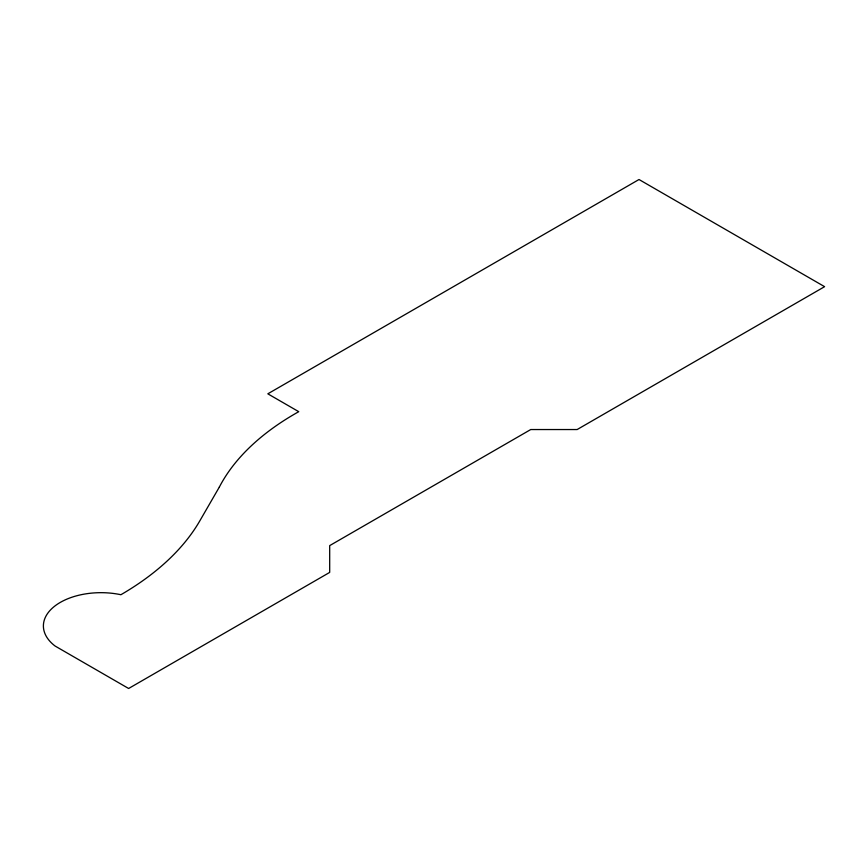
<?xml version="1.0" encoding="UTF-8"?>
<svg xmlns="http://www.w3.org/2000/svg" width="868" height="868" viewBox="0 0 868 868"><rect width="100%" height="100%" fill="white"/><g stroke="black" fill="none" stroke-linecap="round" stroke-linejoin="round"><path stroke-width="1.3" d="M219.344 487.067L200.172 520.247A328.679 189.756 0 0 1 120.902 594.721A57.603 33.255 0 0 0 54.706 606.146A57.603 33.255 0 0 0 55.096 646.031L128.627 688.487L329.688 572.403L329.688 545.614L530.749 429.541L577.144 429.541L824.6 286.668L639.011 179.513L267.821 393.822L298.755 411.682A301.901 174.305 0 0 0 219.344 487.067"/></g></svg>
